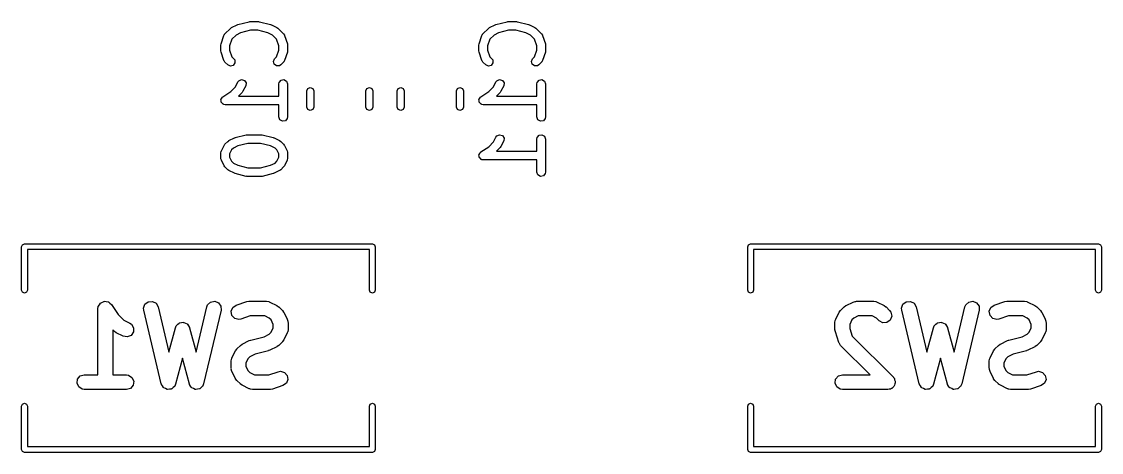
# Model space of a CAD drawing. Extents: x 28.7 to 100.7, y -72.6 to -49.3.
# Drawn here: x 39.8 to 58.42, y -72.1 to -64.66 of the extents above; entities that cross this region are included whole.
import ezdxf

# ---------------------------------------------------------------- set-up
doc = ezdxf.new("R2010")
doc.units = 0
doc.layers.add('BLACK', color=7, linetype='CONTINUOUS')

msp = doc.modelspace()

# ---------------------------------------------------------------- linework, layer by layer
at = {"layer": 'BLACK', "linetype": 'CONTINUOUS'}
for p, q in [((43.3072, -64.8755), (43.4024, -64.7803)), ((43.4024, -64.7803), (43.4208, -64.7674)), ((43.4208, -64.7674), (43.4219, -64.7663)), ((43.4219, -64.7663), (43.5172, -64.7186)), ((43.5172, -64.7186), (43.5296, -64.7149)), ((43.5296, -64.7149), (43.5325, -64.713)), ((43.5325, -64.713), (43.723, -64.6653)), ((43.7504, -64.8131), (43.5769, -64.8565)), ((43.723, -64.6653), (43.7379, -64.6643)), ((43.7379, -64.6643), (43.7412, -64.6631)), ((43.7412, -64.6631), (43.884, -64.6631)), ((43.8748, -64.8131), (43.7504, -64.8131)), ((44.0483, -64.8565), (43.8748, -64.8131)), ((43.884, -64.6631), (43.8988, -64.6657)), ((43.8988, -64.6657), (43.9022, -64.6653)), ((43.9022, -64.6653), (44.0927, -64.713)), ((44.0927, -64.713), (44.1045, -64.7182)), ((44.1045, -64.7182), (44.1081, -64.7186)), ((44.1081, -64.7186), (44.2033, -64.7663)), ((44.2033, -64.7663), (44.2213, -64.7796)), ((44.2213, -64.7796), (44.2228, -64.7803)), ((44.2228, -64.7803), (44.318, -64.8755)), ((47.7572, -64.8755), (47.8524, -64.7803)), ((47.8524, -64.7803), (47.8708, -64.7674)), ((47.8708, -64.7674), (47.8719, -64.7663)), ((47.8719, -64.7663), (47.9672, -64.7186)), ((47.9672, -64.7186), (47.9796, -64.7149)), ((47.9796, -64.7149), (47.9825, -64.713)), ((47.9825, -64.713), (48.173, -64.6653)), ((48.2004, -64.8131), (48.0269, -64.8565)), ((48.173, -64.6653), (48.1879, -64.6643)), ((48.1879, -64.6643), (48.1912, -64.6631)), ((48.1912, -64.6631), (48.334, -64.6631)), ((48.3248, -64.8131), (48.2004, -64.8131)), ((48.4983, -64.8565), (48.3248, -64.8131)), ((48.334, -64.6631), (48.3488, -64.6657)), ((48.3488, -64.6657), (48.3522, -64.6653)), ((48.3522, -64.6653), (48.5427, -64.713)), ((48.5427, -64.713), (48.5545, -64.7182)), ((48.5545, -64.7182), (48.5581, -64.7186)), ((48.5581, -64.7186), (48.6533, -64.7663)), ((48.6533, -64.7663), (48.6713, -64.7796)), ((48.6713, -64.7796), (48.6728, -64.7803)), ((48.6728, -64.7803), (48.768, -64.8755)), ((43.2415, -65.0477), (43.2891, -64.9049)), ((43.2891, -64.9049), (43.3015, -64.8819)), ((43.3015, -64.8819), (43.3053, -64.8796)), ((43.3053, -64.8796), (43.3072, -64.8755)), ((43.4258, -64.9691), (43.3876, -65.0836)), ((43.4999, -64.895), (43.4258, -64.9691)), ((43.5769, -64.8565), (43.4999, -64.895)), ((44.1253, -64.895), (44.0483, -64.8565)), ((44.1994, -64.9691), (44.1253, -64.895)), ((44.2376, -65.0836), (44.1994, -64.9691)), ((44.318, -64.8755), (44.333, -64.8969)), ((44.333, -64.8969), (44.3334, -64.9013)), ((44.3334, -64.9013), (44.3362, -64.9049)), ((44.3362, -64.9049), (44.3838, -65.0477)), ((47.6915, -65.0477), (47.7391, -64.9049)), ((47.7391, -64.9049), (47.7515, -64.8819)), ((47.7515, -64.8819), (47.7553, -64.8796)), ((47.7553, -64.8796), (47.7572, -64.8755)), ((47.8758, -64.9691), (47.8376, -65.0836)), ((47.9499, -64.895), (47.8758, -64.9691)), ((48.0269, -64.8565), (47.9499, -64.895)), ((48.5753, -64.895), (48.4983, -64.8565)), ((48.6494, -64.9691), (48.5753, -64.895)), ((48.6876, -65.0836), (48.6494, -64.9691)), ((48.768, -64.8755), (48.783, -64.8969)), ((48.783, -64.8969), (48.7834, -64.9013)), ((48.7834, -64.9013), (48.7862, -64.9049)), ((48.7862, -64.9049), (48.8338, -65.0477)), ((43.2376, -65.0714), (43.2415, -65.0493)), ((43.2376, -65.1667), (43.2376, -65.0714)), ((43.2382, -65.1682), (43.2376, -65.1667)), ((43.2415, -65.1904), (43.2382, -65.1682)), ((43.2415, -65.0493), (43.2415, -65.0477)), ((43.3876, -65.0836), (43.3876, -65.1545)), ((43.3876, -65.1545), (43.4258, -65.269)), ((44.1994, -65.269), (44.2376, -65.1545)), ((44.2376, -65.1545), (44.2376, -65.0836)), ((44.3876, -65.1667), (44.3837, -65.1887)), ((44.3838, -65.0477), (44.3871, -65.0699)), ((44.3871, -65.0699), (44.3876, -65.0714)), ((44.3876, -65.0714), (44.3876, -65.1667)), ((47.6876, -65.0714), (47.6915, -65.0493)), ((47.6876, -65.1667), (47.6876, -65.0714)), ((47.6882, -65.1682), (47.6876, -65.1667)), ((47.6915, -65.1904), (47.6882, -65.1682)), ((47.6915, -65.0493), (47.6915, -65.0477)), ((47.8376, -65.0836), (47.8376, -65.1545)), ((47.8376, -65.1545), (47.8758, -65.269)), ((48.6494, -65.269), (48.6876, -65.1545)), ((48.6876, -65.1545), (48.6876, -65.0836)), ((48.8376, -65.1667), (48.8337, -65.1887)), ((48.8338, -65.0477), (48.8371, -65.0699)), ((48.8371, -65.0699), (48.8376, -65.0714)), ((48.8376, -65.0714), (48.8376, -65.1667)), ((43.2891, -65.3332), (43.2415, -65.1904)), ((43.2919, -65.3368), (43.2891, -65.3332)), ((43.2923, -65.3412), (43.2919, -65.3368)), ((43.3072, -65.3626), (43.2923, -65.3412)), ((43.3548, -65.4102), (43.3072, -65.3626)), ((43.4258, -65.269), (43.4609, -65.3041)), ((43.4609, -65.3041), (43.4758, -65.3254)), ((43.4758, -65.3254), (43.4803, -65.3766)), ((44.1427, -65.3506), (44.1643, -65.3041)), ((44.1559, -65.4002), (44.1427, -65.3506)), ((44.1643, -65.3041), (44.1994, -65.269)), ((44.318, -65.3626), (44.2704, -65.4102)), ((44.3199, -65.3585), (44.318, -65.3626)), ((44.3237, -65.3561), (44.3199, -65.3585)), ((44.3362, -65.3332), (44.3237, -65.3561)), ((44.3838, -65.1904), (44.3362, -65.3332)), ((44.3837, -65.1887), (44.3838, -65.1904)), ((47.7391, -65.3332), (47.6915, -65.1904)), ((47.7419, -65.3368), (47.7391, -65.3332)), ((47.7423, -65.3412), (47.7419, -65.3368)), ((47.7572, -65.3626), (47.7423, -65.3412)), ((47.8048, -65.4102), (47.7572, -65.3626)), ((47.8758, -65.269), (47.9109, -65.3041)), ((47.9109, -65.3041), (47.9258, -65.3254)), ((47.9258, -65.3254), (47.9303, -65.3766)), ((48.5927, -65.3506), (48.6143, -65.3041)), ((48.6059, -65.4002), (48.5927, -65.3506)), ((48.6143, -65.3041), (48.6494, -65.269)), ((48.768, -65.3626), (48.7204, -65.4102)), ((48.7699, -65.3585), (48.768, -65.3626)), ((48.7737, -65.3561), (48.7699, -65.3585)), ((48.7862, -65.3332), (48.7737, -65.3561)), ((48.8338, -65.1904), (48.7862, -65.3332)), ((48.8337, -65.1887), (48.8338, -65.1904)), ((43.4013, -65.4319), (43.3548, -65.4102)), ((43.4509, -65.4186), (43.4013, -65.4319)), ((43.4803, -65.3766), (43.4509, -65.4186)), ((44.198, -65.4296), (44.1559, -65.4002)), ((44.2491, -65.4251), (44.198, -65.4296)), ((44.2704, -65.4102), (44.2491, -65.4251)), ((47.8513, -65.4319), (47.8048, -65.4102)), ((47.9009, -65.4186), (47.8513, -65.4319)), ((47.9303, -65.3766), (47.9009, -65.4186)), ((48.648, -65.4296), (48.6059, -65.4002)), ((48.6991, -65.4251), (48.648, -65.4296)), ((48.7204, -65.4102), (48.6991, -65.4251)), ((43.4891, -65.7889), (43.5313, -65.7046)), ((43.5313, -65.7046), (43.5468, -65.6836)), ((43.5468, -65.6836), (43.5938, -65.6632)), ((43.5938, -65.6632), (43.643, -65.6779)), ((43.643, -65.6779), (43.6713, -65.7207)), ((43.6713, -65.7207), (43.6654, -65.7716)), ((44.2376, -65.7381), (44.2421, -65.7124)), ((44.2376, -65.9488), (44.2376, -65.7381)), ((44.2421, -65.7124), (44.2751, -65.6731)), ((44.2751, -65.6731), (44.3256, -65.6642)), ((44.3256, -65.6642), (44.3701, -65.6899)), ((44.3701, -65.6899), (44.3876, -65.7381)), ((44.3876, -65.7381), (44.3876, -66.3095)), ((47.9391, -65.7889), (47.9813, -65.7046)), ((47.9813, -65.7046), (47.9968, -65.6836)), ((47.9968, -65.6836), (48.0438, -65.6632)), ((48.0438, -65.6632), (48.093, -65.6779)), ((48.093, -65.6779), (48.1213, -65.7207)), ((48.1213, -65.7207), (48.1154, -65.7716)), ((48.6876, -65.7381), (48.6921, -65.7124)), ((48.6876, -65.9488), (48.6876, -65.7381)), ((48.6921, -65.7124), (48.7251, -65.6731)), ((48.7251, -65.6731), (48.7756, -65.6642)), ((48.7756, -65.6642), (48.8201, -65.6899)), ((48.8201, -65.6899), (48.8376, -65.7381)), ((48.8376, -65.7381), (48.8376, -66.3095)), ((43.271, -65.9614), (43.4077, -65.8703)), ((43.4077, -65.8703), (43.4891, -65.7889)), ((43.6037, -65.8864), (43.5413, -65.9488)), ((43.6044, -65.8849), (43.6037, -65.8864)), ((43.6178, -65.8669), (43.6044, -65.8849)), ((43.6654, -65.7716), (43.6178, -65.8669)), ((44.72, -65.8594), (44.7376, -65.817)), ((44.72, -66.1406), (44.72, -65.8594)), ((44.7376, -65.817), (44.78, -65.7994)), ((44.78, -65.7994), (44.8224, -65.817)), ((44.8224, -65.817), (44.84, -65.8594)), ((44.84, -65.8594), (44.84, -66.1406)), ((45.74, -65.8594), (45.7576, -65.817)), ((45.74, -66.1406), (45.74, -65.8594)), ((45.7576, -65.817), (45.8, -65.7994)), ((45.8, -65.7994), (45.8424, -65.817)), ((45.8424, -65.817), (45.86, -65.8594)), ((45.86, -65.8594), (45.86, -66.1406)), ((46.28, -65.8594), (46.2976, -65.817)), ((46.28, -66.1406), (46.28, -65.8594)), ((46.2976, -65.817), (46.34, -65.7994)), ((46.34, -65.7994), (46.3824, -65.817)), ((46.3824, -65.817), (46.4, -65.8594)), ((46.4, -65.8594), (46.4, -66.1406)), ((47.3, -65.8594), (47.3176, -65.817)), ((47.3, -66.1406), (47.3, -65.8594)), ((47.3176, -65.817), (47.36, -65.7994)), ((47.36, -65.7994), (47.4024, -65.817)), ((47.4024, -65.817), (47.42, -65.8594)), ((47.42, -65.8594), (47.42, -66.1406)), ((47.721, -65.9614), (47.8577, -65.8703)), ((47.8577, -65.8703), (47.9391, -65.7889)), ((48.0537, -65.8864), (47.9913, -65.9488)), ((48.0544, -65.8849), (48.0537, -65.8864)), ((48.0678, -65.8669), (48.0544, -65.8849)), ((48.1154, -65.7716), (48.0678, -65.8669)), ((43.2388, -66.0108), (43.2409, -66.007)), ((43.2425, -66.0322), (43.2388, -66.0108)), ((43.2406, -66.0027), (43.2535, -65.9852)), ((43.2409, -66.007), (43.2406, -66.0027)), ((43.2439, -66.0539), (43.2425, -66.0322)), ((43.2469, -66.0571), (43.2439, -66.0539)), ((43.2477, -66.0613), (43.2469, -66.0571)), ((43.2643, -66.0753), (43.2477, -66.0613)), ((43.2535, -65.9852), (43.2644, -65.9664)), ((43.2794, -66.091), (43.2643, -66.0753)), ((43.2644, -65.9664), (43.2685, -65.9649)), ((43.2685, -65.9649), (43.271, -65.9614)), ((43.2837, -66.0915), (43.2794, -66.091)), ((43.287, -66.0943), (43.2837, -66.0915)), ((43.3126, -66.0988), (43.287, -66.0943)), ((44.2376, -66.0988), (43.3126, -66.0988)), ((43.5413, -65.9488), (44.2376, -65.9488)), ((44.2376, -66.3095), (44.2376, -66.0988)), ((47.6888, -66.0108), (47.6909, -66.007)), ((47.6925, -66.0322), (47.6888, -66.0108)), ((47.6906, -66.0027), (47.7035, -65.9852)), ((47.6909, -66.007), (47.6906, -66.0027)), ((47.6939, -66.0539), (47.6925, -66.0322)), ((47.6969, -66.0571), (47.6939, -66.0539)), ((47.6977, -66.0613), (47.6969, -66.0571)), ((47.7143, -66.0753), (47.6977, -66.0613)), ((47.7035, -65.9852), (47.7144, -65.9664)), ((47.7294, -66.091), (47.7143, -66.0753)), ((47.7144, -65.9664), (47.7185, -65.9649)), ((47.7185, -65.9649), (47.721, -65.9614)), ((47.7337, -66.0915), (47.7294, -66.091)), ((47.737, -66.0943), (47.7337, -66.0915)), ((47.7626, -66.0988), (47.737, -66.0943)), ((48.6876, -66.0988), (47.7626, -66.0988)), ((47.9913, -65.9488), (48.6876, -65.9488)), ((48.6876, -66.3095), (48.6876, -66.0988)), ((44.7376, -66.183), (44.72, -66.1406)), ((44.78, -66.2006), (44.7376, -66.183)), ((44.8224, -66.183), (44.78, -66.2006)), ((44.84, -66.1406), (44.8224, -66.183)), ((45.7576, -66.183), (45.74, -66.1406)), ((45.8, -66.2006), (45.7576, -66.183)), ((45.8424, -66.183), (45.8, -66.2006)), ((45.86, -66.1406), (45.8424, -66.183)), ((46.2976, -66.183), (46.28, -66.1406)), ((46.34, -66.2006), (46.2976, -66.183)), ((46.3824, -66.183), (46.34, -66.2006)), ((46.4, -66.1406), (46.3824, -66.183)), ((47.3176, -66.183), (47.3, -66.1406)), ((47.36, -66.2006), (47.3176, -66.183)), ((47.4024, -66.183), (47.36, -66.2006)), ((47.42, -66.1406), (47.4024, -66.183)), ((44.2552, -66.3577), (44.2376, -66.3095)), ((44.2996, -66.3834), (44.2552, -66.3577)), ((44.3501, -66.3745), (44.2996, -66.3834)), ((44.3831, -66.3352), (44.3501, -66.3745)), ((44.3876, -66.3095), (44.3831, -66.3352)), ((48.7052, -66.3577), (48.6876, -66.3095)), ((48.7496, -66.3834), (48.7052, -66.3577)), ((48.8001, -66.3745), (48.7496, -66.3834)), ((48.8331, -66.3352), (48.8001, -66.3745)), ((48.8376, -66.3095), (48.8331, -66.3352)), ((43.3743, -66.7186), (43.4696, -66.671)), ((43.4696, -66.671), (43.482, -66.6673)), ((43.482, -66.6673), (43.4849, -66.6653)), ((43.4849, -66.6653), (43.6754, -66.6177)), ((43.6754, -66.6177), (43.6903, -66.6167)), ((43.6903, -66.6167), (43.6936, -66.6155)), ((43.6936, -66.6155), (43.9317, -66.6155)), ((43.9317, -66.6155), (43.9464, -66.6181)), ((43.9464, -66.6181), (43.9499, -66.6177)), ((43.9499, -66.6177), (44.1403, -66.6653)), ((44.1403, -66.6653), (44.1522, -66.6706)), ((44.1522, -66.6706), (44.1557, -66.671)), ((44.1557, -66.671), (44.2509, -66.7186)), ((47.9391, -66.7413), (47.9813, -66.6569)), ((47.9813, -66.6569), (47.9968, -66.636)), ((47.9968, -66.636), (48.0438, -66.6156)), ((48.0438, -66.6156), (48.093, -66.6302)), ((48.093, -66.6302), (48.1213, -66.6731)), ((48.1213, -66.6731), (48.1154, -66.724)), ((48.6876, -66.6905), (48.6921, -66.6648)), ((48.6921, -66.6648), (48.7251, -66.6255)), ((48.7251, -66.6255), (48.7756, -66.6166)), ((48.7756, -66.6166), (48.8201, -66.6423)), ((48.8201, -66.6423), (48.8376, -66.6905)), ((43.2455, -66.895), (43.2932, -66.7998)), ((43.2932, -66.7998), (43.3065, -66.7818)), ((43.3065, -66.7818), (43.3072, -66.7803)), ((43.3072, -66.7803), (43.3548, -66.7327)), ((43.3548, -66.7327), (43.3732, -66.7198)), ((43.3732, -66.7198), (43.3743, -66.7186)), ((43.4523, -66.8474), (43.4219, -66.8778)), ((43.5293, -66.8089), (43.4523, -66.8474)), ((43.7028, -66.7655), (43.5293, -66.8089)), ((43.9224, -66.7655), (43.7028, -66.7655)), ((44.096, -66.8089), (43.9224, -66.7655)), ((44.173, -66.8474), (44.096, -66.8089)), ((44.2034, -66.8778), (44.173, -66.8474)), ((44.2509, -66.7186), (44.2689, -66.732)), ((44.2689, -66.732), (44.2704, -66.7327)), ((44.2704, -66.7327), (44.318, -66.7803)), ((44.318, -66.7803), (44.3309, -66.7987)), ((44.3309, -66.7987), (44.3321, -66.7998)), ((44.3321, -66.7998), (44.3797, -66.895)), ((47.721, -66.9138), (47.8577, -66.8227)), ((47.8577, -66.8227), (47.9391, -66.7413)), ((48.0537, -66.8387), (47.9913, -66.9012)), ((48.0544, -66.8373), (48.0537, -66.8387)), ((48.0678, -66.8193), (48.0544, -66.8373)), ((48.1154, -66.724), (48.0678, -66.8193)), ((48.6876, -66.9012), (48.6876, -66.6905)), ((48.8376, -66.6905), (48.8376, -67.2619)), ((43.2376, -66.9286), (43.2421, -66.9029)), ((43.2376, -67.0238), (43.2376, -66.9286)), ((43.2392, -67.028), (43.2376, -67.0238)), ((43.2381, -67.0324), (43.2392, -67.028)), ((43.2455, -67.0573), (43.2381, -67.0324)), ((43.2421, -66.9029), (43.245, -66.8995)), ((43.245, -66.8995), (43.2455, -66.895)), ((43.4219, -66.8778), (43.3876, -66.9463)), ((43.3876, -66.9463), (43.3876, -67.0061)), ((43.3876, -67.0061), (43.4219, -67.0746)), ((44.2376, -66.9463), (44.2034, -66.8778)), ((44.2034, -67.0746), (44.2376, -67.0061)), ((44.2376, -67.0061), (44.2376, -66.9463)), ((44.3797, -66.895), (44.3871, -66.92)), ((44.3831, -67.0495), (44.3802, -67.0529)), ((44.3876, -67.0238), (44.3831, -67.0495)), ((44.3871, -66.92), (44.3861, -66.9244)), ((44.3861, -66.9244), (44.3876, -66.9286)), ((44.3876, -66.9286), (44.3876, -67.0238)), ((47.6888, -66.9632), (47.6909, -66.9594)), ((47.6925, -66.9846), (47.6888, -66.9632)), ((47.6906, -66.9551), (47.7035, -66.9376)), ((47.6909, -66.9594), (47.6906, -66.9551)), ((47.6939, -67.0063), (47.6925, -66.9846)), ((47.6969, -67.0094), (47.6939, -67.0063)), ((47.6977, -67.0137), (47.6969, -67.0094)), ((47.7143, -67.0277), (47.6977, -67.0137)), ((47.7035, -66.9376), (47.7144, -66.9187)), ((47.7294, -67.0434), (47.7143, -67.0277)), ((47.7144, -66.9187), (47.7185, -66.9173)), ((47.7185, -66.9173), (47.721, -66.9138)), ((47.7337, -67.0439), (47.7294, -67.0434)), ((47.737, -67.0467), (47.7337, -67.0439)), ((47.7626, -67.0512), (47.737, -67.0467)), ((47.9913, -66.9012), (48.6876, -66.9012)), ((43.2932, -67.1526), (43.2455, -67.0573)), ((43.2943, -67.1537), (43.2932, -67.1526)), ((43.3072, -67.1721), (43.2943, -67.1537)), ((43.3548, -67.2197), (43.3072, -67.1721)), ((43.3563, -67.2204), (43.3548, -67.2197)), ((43.3743, -67.2337), (43.3563, -67.2204)), ((43.4696, -67.2814), (43.3743, -67.2337)), ((43.4219, -67.0746), (43.4523, -67.105)), ((43.4523, -67.105), (43.5293, -67.1435)), ((43.5293, -67.1435), (43.7028, -67.1869)), ((43.7028, -67.1869), (43.9224, -67.1869)), ((43.9224, -67.1869), (44.096, -67.1435)), ((44.096, -67.1435), (44.173, -67.105)), ((44.2509, -67.2337), (44.1557, -67.2814)), ((44.173, -67.105), (44.2034, -67.0746)), ((44.252, -67.2326), (44.2509, -67.2337)), ((44.2704, -67.2197), (44.252, -67.2326)), ((44.318, -67.1721), (44.2704, -67.2197)), ((44.3187, -67.1706), (44.318, -67.1721)), ((44.3321, -67.1526), (44.3187, -67.1706)), ((44.3797, -67.0573), (44.3321, -67.1526)), ((44.3802, -67.0529), (44.3797, -67.0573)), ((48.6876, -67.0512), (47.7626, -67.0512)), ((48.6876, -67.2619), (48.6876, -67.0512)), ((43.4731, -67.2818), (43.4696, -67.2814)), ((43.4849, -67.287), (43.4731, -67.2818)), ((43.6754, -67.3347), (43.4849, -67.287)), ((43.6788, -67.3343), (43.6754, -67.3347)), ((43.6936, -67.3369), (43.6788, -67.3343)), ((43.9317, -67.3369), (43.6936, -67.3369)), ((43.9349, -67.3357), (43.9317, -67.3369)), ((43.9499, -67.3347), (43.9349, -67.3357)), ((44.1403, -67.287), (43.9499, -67.3347)), ((44.1433, -67.2851), (44.1403, -67.287)), ((44.1557, -67.2814), (44.1433, -67.2851)), ((48.7052, -67.3101), (48.6876, -67.2619)), ((48.7496, -67.3358), (48.7052, -67.3101)), ((48.8001, -67.3269), (48.7496, -67.3358)), ((48.8331, -67.2876), (48.8001, -67.3269)), ((48.8376, -67.2619), (48.8331, -67.2876)), ((39.8, -68.55), (39.8146, -68.5146)), ((39.8146, -68.5146), (39.85, -68.5)), ((39.85, -68.5), (45.85, -68.5)), ((45.85, -68.5), (45.8854, -68.5146)), ((45.8854, -68.5146), (45.9, -68.55)), ((52.325, -68.55), (52.3396, -68.5146)), ((52.3396, -68.5146), (52.375, -68.5)), ((52.375, -68.5), (58.375, -68.5)), ((58.375, -68.5), (58.4104, -68.5146)), ((58.4104, -68.5146), (58.425, -68.55)), ((39.8, -69.3), (39.8, -68.55)), ((45.8, -68.6), (39.9, -68.6)), ((39.9, -68.6), (39.9, -69.3)), ((45.8, -69.3), (45.8, -68.6)), ((45.9, -68.55), (45.9, -69.3)), ((52.325, -69.3), (52.325, -68.55)), ((58.325, -68.6), (52.425, -68.6)), ((52.425, -68.6), (52.425, -69.3)), ((58.325, -69.3), (58.325, -68.6)), ((58.425, -68.55), (58.425, -69.3)), ((39.8146, -69.3354), (39.8, -69.3)), ((39.85, -69.35), (39.8146, -69.3354)), ((39.8854, -69.3354), (39.85, -69.35)), ((39.9, -69.3), (39.8854, -69.3354)), ((45.8146, -69.3354), (45.8, -69.3)), ((45.85, -69.35), (45.8146, -69.3354)), ((45.8854, -69.3354), (45.85, -69.35)), ((45.9, -69.3), (45.8854, -69.3354)), ((52.3396, -69.3354), (52.325, -69.3)), ((52.375, -69.35), (52.3396, -69.3354)), ((52.4104, -69.3354), (52.375, -69.35)), ((52.425, -69.3), (52.4104, -69.3354)), ((58.3396, -69.3354), (58.325, -69.3)), ((58.375, -69.35), (58.3396, -69.3354)), ((58.4104, -69.3354), (58.375, -69.35)), ((58.425, -69.3), (58.4104, -69.3354)), ((41.1175, -69.6175), (41.1221, -69.5856)), ((41.1175, -70.7605), (41.1175, -69.6175)), ((41.1221, -69.5838), (41.1225, -69.5832)), ((41.1221, -69.5856), (41.1221, -69.5838)), ((41.1225, -69.5832), (41.1227, -69.5817)), ((41.1227, -69.5817), (41.1415, -69.5525)), ((41.1415, -69.5525), (41.1598, -69.523)), ((41.1598, -69.523), (41.1608, -69.5225)), ((41.1608, -69.5225), (41.1614, -69.5215)), ((41.1614, -69.5215), (41.193, -69.5071)), ((41.193, -69.5071), (41.2243, -69.4921)), ((41.2243, -69.4921), (41.2254, -69.4923)), ((41.2254, -69.4923), (41.2264, -69.4918)), ((41.2264, -69.4918), (41.2608, -69.4968)), ((41.2608, -69.4968), (41.2953, -69.5011)), ((41.2953, -69.5011), (41.2962, -69.5018)), ((41.2962, -69.5018), (41.2973, -69.502)), ((41.2973, -69.502), (41.3236, -69.5248)), ((41.3236, -69.5248), (41.3502, -69.5471)), ((41.3502, -69.5471), (41.4642, -69.718)), ((41.9039, -69.6109), (41.9276, -69.5434)), ((41.9072, -69.6469), (41.9039, -69.6109)), ((42.2095, -70.9169), (41.9072, -69.6469)), ((41.9276, -69.5434), (41.984, -69.4994)), ((41.984, -69.4994), (42.0553, -69.4929)), ((42.0553, -69.4929), (42.1187, -69.526)), ((42.1187, -69.526), (42.1543, -69.5881)), ((42.1543, -69.5881), (42.3401, -70.3685)), ((42.8099, -70.3685), (42.9957, -69.5881)), ((43.2428, -69.6469), (42.9404, -70.9169)), ((42.9957, -69.5881), (43.009, -69.5545)), ((43.009, -69.5545), (43.0606, -69.5049)), ((43.0606, -69.5049), (43.1308, -69.4911)), ((43.1308, -69.4911), (43.1974, -69.5174)), ((43.1974, -69.5174), (43.2391, -69.5755)), ((43.2391, -69.5755), (43.2428, -69.6469)), ((43.4163, -69.6645), (43.4437, -69.5984)), ((43.4437, -69.5984), (43.5025, -69.5575)), ((43.5025, -69.5575), (43.6839, -69.497)), ((43.6839, -69.497), (43.7195, -69.4906)), ((43.7195, -69.4906), (43.7218, -69.4912)), ((43.7218, -69.4912), (43.724, -69.4905)), ((43.724, -69.4905), (44.0264, -69.4905)), ((44.0264, -69.4905), (44.0622, -69.4957)), ((44.0622, -69.4957), (44.0719, -69.5019)), ((44.0719, -69.5019), (44.0832, -69.5039)), ((44.0832, -69.5039), (44.2042, -69.5644)), ((44.2042, -69.5644), (44.2339, -69.585)), ((44.2339, -69.585), (44.2351, -69.5871)), ((44.2351, -69.5871), (44.2372, -69.5882)), ((44.2372, -69.5882), (44.2977, -69.6487)), ((44.2977, -69.6487), (44.3193, -69.6776)), ((53.9035, -69.6817), (53.9242, -69.652)), ((53.9242, -69.652), (53.9262, -69.6508)), ((53.9262, -69.6508), (53.9273, -69.6487)), ((53.9273, -69.6487), (53.9878, -69.5882)), ((53.9878, -69.5882), (54.0168, -69.5665)), ((54.0168, -69.5665), (54.0191, -69.566)), ((54.0191, -69.566), (54.0208, -69.5644)), ((54.0208, -69.5644), (54.1418, -69.5039)), ((54.1418, -69.5039), (54.1761, -69.4925)), ((54.1761, -69.4925), (54.1875, -69.4938)), ((54.1875, -69.4938), (54.1986, -69.4905)), ((54.1986, -69.4905), (54.501, -69.4905)), ((54.501, -69.4905), (54.5367, -69.4957)), ((54.5367, -69.4957), (54.5464, -69.5019)), ((54.5464, -69.5019), (54.5577, -69.5039)), ((54.5577, -69.5039), (54.6787, -69.5644)), ((54.6787, -69.5644), (54.7084, -69.585)), ((54.7084, -69.585), (54.7096, -69.5871)), ((54.7096, -69.5871), (54.7117, -69.5882)), ((54.7117, -69.5882), (54.7722, -69.6487)), ((54.7722, -69.6487), (54.7938, -69.6776)), ((54.9789, -69.6109), (55.0026, -69.5434)), ((54.9822, -69.6469), (54.9789, -69.6109)), ((55.2845, -70.9169), (54.9822, -69.6469)), ((55.0026, -69.5434), (55.059, -69.4994)), ((55.059, -69.4994), (55.1303, -69.4929)), ((55.1303, -69.4929), (55.1937, -69.526)), ((55.1937, -69.526), (55.2293, -69.5881)), ((55.2293, -69.5881), (55.4151, -70.3685)), ((55.8849, -70.3685), (56.0707, -69.5881)), ((56.3178, -69.6469), (56.0154, -70.9169)), ((56.0707, -69.5881), (56.084, -69.5545)), ((56.084, -69.5545), (56.1356, -69.5049)), ((56.1356, -69.5049), (56.2058, -69.4911)), ((56.2058, -69.4911), (56.2724, -69.5174)), ((56.2724, -69.5174), (56.3141, -69.5755)), ((56.3141, -69.5755), (56.3178, -69.6469)), ((56.4913, -69.6645), (56.5187, -69.5984)), ((56.5187, -69.5984), (56.5775, -69.5575)), ((56.5775, -69.5575), (56.7589, -69.497)), ((56.7589, -69.497), (56.7945, -69.4906)), ((56.7945, -69.4906), (56.7968, -69.4912)), ((56.7968, -69.4912), (56.799, -69.4905)), ((56.799, -69.4905), (57.1014, -69.4905)), ((57.1014, -69.4905), (57.1372, -69.4957)), ((57.1372, -69.4957), (57.1469, -69.5019)), ((57.1469, -69.5019), (57.1582, -69.5039)), ((57.1582, -69.5039), (57.2792, -69.5644)), ((57.2792, -69.5644), (57.3089, -69.585)), ((57.3089, -69.585), (57.3101, -69.5871)), ((57.3101, -69.5871), (57.3122, -69.5882)), ((57.3122, -69.5882), (57.3727, -69.6487)), ((57.3727, -69.6487), (57.3943, -69.6776)), ((41.4642, -69.718), (41.5617, -69.8155)), ((41.5617, -69.8155), (41.6642, -69.8668)), ((43.4291, -69.7349), (43.4163, -69.6645)), ((43.4779, -69.7873), (43.4291, -69.7349)), ((43.5472, -69.8049), (43.4779, -69.7873)), ((43.5828, -69.7985), (43.5472, -69.8049)), ((43.7447, -69.7445), (43.5828, -69.7985)), ((43.9964, -69.7445), (43.7447, -69.7445)), ((44.0722, -69.7824), (43.9964, -69.7445)), ((44.1035, -69.8137), (44.0722, -69.7824)), ((44.1413, -69.8894), (44.1035, -69.8137)), ((44.3193, -69.6776), (44.3198, -69.6799)), ((44.3198, -69.6799), (44.3214, -69.6817)), ((44.3214, -69.6817), (44.3819, -69.8026)), ((44.3819, -69.8026), (44.3933, -69.8369)), ((44.3933, -69.8369), (44.3921, -69.8484)), ((53.8297, -69.8594), (53.8348, -69.8237)), ((53.8348, -69.8237), (53.841, -69.814)), ((53.841, -69.814), (53.8431, -69.8026)), ((53.8431, -69.8026), (53.9035, -69.6817)), ((54.1215, -69.8137), (54.0837, -69.8894)), ((54.1529, -69.7824), (54.1215, -69.8137)), ((54.2285, -69.7445), (54.1529, -69.7824)), ((54.471, -69.7445), (54.2285, -69.7445)), ((54.5467, -69.7824), (54.471, -69.7445)), ((54.5926, -69.8283), (54.5467, -69.7824)), ((54.6554, -69.8626), (54.5926, -69.8283)), ((54.784, -69.8146), (54.7268, -69.8575)), ((54.8091, -69.7475), (54.784, -69.8146)), ((54.7938, -69.6776), (54.8091, -69.7475)), ((56.5041, -69.7349), (56.4913, -69.6645)), ((56.5529, -69.7873), (56.5041, -69.7349)), ((56.6222, -69.8049), (56.5529, -69.7873)), ((56.6578, -69.7985), (56.6222, -69.8049)), ((56.8197, -69.7445), (56.6578, -69.7985)), ((57.0714, -69.7445), (56.8197, -69.7445)), ((57.1471, -69.7824), (57.0714, -69.7445)), ((57.1785, -69.8137), (57.1471, -69.7824)), ((57.2163, -69.8894), (57.1785, -69.8137)), ((57.3943, -69.6776), (57.3948, -69.6799)), ((57.3948, -69.6799), (57.3964, -69.6817)), ((57.3964, -69.6817), (57.4569, -69.8026)), ((57.4569, -69.8026), (57.4683, -69.8369)), ((57.4683, -69.8369), (57.4671, -69.8484)), ((41.3966, -70.0097), (41.3715, -69.9846)), ((41.3715, -69.9846), (41.3715, -70.7605)), ((41.3987, -70.0108), (41.3966, -70.0097)), ((41.3999, -70.0129), (41.3987, -70.0108)), ((41.4296, -70.0335), (41.3999, -70.0129)), ((41.6642, -69.8668), (41.6939, -69.8874)), ((41.7279, -70.0204), (41.6871, -70.0792)), ((41.6939, -69.8874), (41.7304, -69.9489)), ((41.7304, -69.9489), (41.7279, -70.0204)), ((42.3401, -70.3685), (42.4523, -69.9477)), ((42.4523, -69.9477), (42.4665, -69.9144)), ((42.4665, -69.9144), (42.4689, -69.9122)), ((42.4689, -69.9122), (42.4699, -69.9091)), ((42.4699, -69.9091), (42.4952, -69.8883)), ((42.4952, -69.8883), (42.5194, -69.8662)), ((42.5194, -69.8662), (42.5226, -69.8657)), ((42.5226, -69.8657), (42.5251, -69.8636)), ((42.5251, -69.8636), (42.5577, -69.8597)), ((42.5577, -69.8597), (42.5899, -69.8543)), ((42.5899, -69.8543), (42.5929, -69.8556)), ((42.5929, -69.8556), (42.5962, -69.8552)), ((42.5962, -69.8552), (42.6256, -69.8695)), ((42.6256, -69.8695), (42.6557, -69.8824)), ((42.6557, -69.8824), (42.6576, -69.8851)), ((42.6576, -69.8851), (42.6605, -69.8865)), ((42.6605, -69.8865), (42.6775, -69.9145)), ((42.6775, -69.9145), (42.6959, -69.9416)), ((42.6959, -69.9416), (42.696, -69.9449)), ((42.696, -69.9449), (42.6977, -69.9477)), ((42.6977, -69.9477), (42.8099, -70.3685)), ((44.0722, -70.0574), (44.1035, -70.0261)), ((44.1035, -70.0261), (44.1413, -69.9504)), ((44.1413, -69.9504), (44.1413, -69.8894)), ((44.384, -70.0258), (44.3819, -70.0372)), ((44.3902, -70.0162), (44.384, -70.0258)), ((44.3953, -69.9804), (44.3902, -70.0162)), ((44.3921, -69.8484), (44.3953, -69.8594)), ((44.3953, -69.8594), (44.3953, -69.9804)), ((53.8297, -69.9804), (53.8297, -69.8594)), ((53.8303, -69.9827), (53.8297, -69.9804)), ((53.8297, -69.985), (53.8303, -69.9827)), ((53.8362, -70.0205), (53.8297, -69.985)), ((53.8967, -70.202), (53.8362, -70.0205)), ((54.0837, -69.8894), (54.0837, -69.9598)), ((54.0837, -69.9598), (54.1281, -70.0932)), ((54.7268, -69.8575), (54.6554, -69.8626)), ((55.4151, -70.3685), (55.5273, -69.9477)), ((55.5273, -69.9477), (55.5415, -69.9144)), ((55.5415, -69.9144), (55.5439, -69.9122)), ((55.5439, -69.9122), (55.5449, -69.9091)), ((55.5449, -69.9091), (55.5702, -69.8883)), ((55.5702, -69.8883), (55.5944, -69.8662)), ((55.5944, -69.8662), (55.5976, -69.8657)), ((55.5976, -69.8657), (55.6001, -69.8636)), ((55.6001, -69.8636), (55.6327, -69.8597)), ((55.6327, -69.8597), (55.6649, -69.8543)), ((55.6649, -69.8543), (55.6679, -69.8556)), ((55.6679, -69.8556), (55.6712, -69.8552)), ((55.6712, -69.8552), (55.7006, -69.8695)), ((55.7006, -69.8695), (55.7307, -69.8824)), ((55.7307, -69.8824), (55.7326, -69.8851)), ((55.7326, -69.8851), (55.7355, -69.8865)), ((55.7355, -69.8865), (55.7525, -69.9145)), ((55.7525, -69.9145), (55.7709, -69.9416)), ((55.7709, -69.9416), (55.771, -69.9449)), ((55.771, -69.9449), (55.7727, -69.9477)), ((55.7727, -69.9477), (55.8849, -70.3685)), ((57.1471, -70.0574), (57.1785, -70.0261)), ((57.1785, -70.0261), (57.2163, -69.9504)), ((57.2163, -69.9504), (57.2163, -69.8894)), ((57.459, -70.0258), (57.4569, -70.0372)), ((57.4652, -70.0162), (57.459, -70.0258)), ((57.4703, -69.9804), (57.4652, -70.0162)), ((57.4671, -69.8484), (57.4703, -69.8594)), ((57.4703, -69.8594), (57.4703, -69.9804)), ((41.5506, -70.094), (41.4296, -70.0335)), ((41.621, -70.1066), (41.5506, -70.094)), ((41.6871, -70.0792), (41.621, -70.1066)), ((43.6068, -70.2296), (43.7277, -70.1692)), ((43.7277, -70.1692), (43.7499, -70.1618)), ((43.7499, -70.1618), (43.7537, -70.1596)), ((43.7537, -70.1596), (43.9821, -70.1025)), ((43.9821, -70.1025), (44.0722, -70.0574)), ((44.2977, -70.1911), (44.2372, -70.2516)), ((44.2988, -70.189), (44.2977, -70.1911)), ((44.3008, -70.1878), (44.2988, -70.189)), ((44.3214, -70.1581), (44.3008, -70.1878)), ((44.3819, -70.0372), (44.3214, -70.1581)), ((53.9032, -70.2114), (53.8967, -70.202)), ((53.9057, -70.2227), (53.9032, -70.2114)), ((54.1281, -70.0932), (54.8327, -70.7977)), ((56.6818, -70.2296), (56.8027, -70.1692)), ((56.8027, -70.1692), (56.8249, -70.1618)), ((56.8249, -70.1618), (56.8287, -70.1596)), ((56.8287, -70.1596), (57.0571, -70.1025)), ((57.0571, -70.1025), (57.1471, -70.0574)), ((57.3727, -70.1911), (57.3122, -70.2516)), ((57.3738, -70.189), (57.3727, -70.1911)), ((57.3758, -70.1878), (57.3738, -70.189)), ((57.3964, -70.1581), (57.3758, -70.1878)), ((57.4569, -70.0372), (57.3964, -70.1581)), ((43.429, -70.4679), (43.4895, -70.3469)), ((43.4895, -70.3469), (43.5101, -70.3172)), ((43.5101, -70.3172), (43.5122, -70.316)), ((43.5122, -70.316), (43.5133, -70.3139)), ((43.5133, -70.3139), (43.5738, -70.2534)), ((43.5738, -70.2534), (43.6027, -70.2318)), ((43.6027, -70.2318), (43.605, -70.2313)), ((43.605, -70.2313), (43.6068, -70.2296)), ((44.0572, -70.3455), (43.8288, -70.4026)), ((44.0611, -70.3432), (44.0572, -70.3455)), ((44.0832, -70.3359), (44.0611, -70.3432)), ((44.2042, -70.2754), (44.0832, -70.3359)), ((44.2059, -70.2738), (44.2042, -70.2754)), ((44.2082, -70.2733), (44.2059, -70.2738)), ((44.2372, -70.2516), (44.2082, -70.2733)), ((53.9273, -70.2516), (53.9057, -70.2227)), ((54.4363, -70.7605), (53.9273, -70.2516)), ((56.504, -70.4679), (56.5645, -70.3469)), ((56.5645, -70.3469), (56.5851, -70.3172)), ((56.5851, -70.3172), (56.5872, -70.316)), ((56.5872, -70.316), (56.5883, -70.3139)), ((56.5883, -70.3139), (56.6488, -70.2534)), ((56.6488, -70.2534), (56.6777, -70.2318)), ((56.6777, -70.2318), (56.68, -70.2313)), ((56.68, -70.2313), (56.6818, -70.2296)), ((57.1322, -70.3455), (56.9038, -70.4026)), ((57.1361, -70.3432), (57.1322, -70.3455)), ((57.1582, -70.3359), (57.1361, -70.3432)), ((57.2792, -70.2754), (57.1582, -70.3359)), ((57.2809, -70.2738), (57.2792, -70.2754)), ((57.2832, -70.2733), (57.2809, -70.2738)), ((57.3122, -70.2516), (57.2832, -70.2733)), ((42.575, -70.4733), (42.4558, -70.9202)), ((42.6942, -70.9202), (42.575, -70.4733)), ((43.4156, -70.5247), (43.4208, -70.4889)), ((43.4156, -70.6456), (43.4156, -70.5247)), ((43.4208, -70.4889), (43.427, -70.4792)), ((43.427, -70.4792), (43.429, -70.4679)), ((43.7075, -70.4789), (43.6696, -70.5546)), ((43.6696, -70.5546), (43.6696, -70.6156)), ((43.7388, -70.4476), (43.7075, -70.4789)), ((43.8288, -70.4026), (43.7388, -70.4476)), ((55.65, -70.4733), (55.5308, -70.9202)), ((55.7692, -70.9202), (55.65, -70.4733)), ((56.4906, -70.5247), (56.4958, -70.4889)), ((56.4906, -70.6456), (56.4906, -70.5247)), ((56.4958, -70.4889), (56.502, -70.4792)), ((56.502, -70.4792), (56.504, -70.4679)), ((56.7825, -70.4789), (56.7446, -70.5546)), ((56.7446, -70.5546), (56.7446, -70.6156)), ((56.8138, -70.4476), (56.7825, -70.4789)), ((56.9038, -70.4026), (56.8138, -70.4476)), ((40.813, -70.7807), (40.8817, -70.7605)), ((40.8817, -70.7605), (41.1175, -70.7605)), ((41.3715, -70.7605), (41.6074, -70.7605)), ((41.6074, -70.7605), (41.6432, -70.7657)), ((41.6432, -70.7657), (41.7034, -70.8044)), ((43.4189, -70.6567), (43.4156, -70.6456)), ((43.4176, -70.6681), (43.4189, -70.6567)), ((43.429, -70.7024), (43.4176, -70.6681)), ((43.4895, -70.8234), (43.429, -70.7024)), ((43.6696, -70.6156), (43.7075, -70.6913)), ((43.7075, -70.6913), (43.7388, -70.7227)), ((43.7388, -70.7227), (43.8145, -70.7605)), ((43.8145, -70.7605), (44.0663, -70.7605)), ((44.0663, -70.7605), (44.2282, -70.7066)), ((44.2282, -70.7066), (44.2637, -70.7001)), ((44.2637, -70.7001), (44.3331, -70.7178)), ((44.3331, -70.7178), (44.3819, -70.7702)), ((44.3819, -70.7702), (44.3946, -70.8406)), ((53.888, -70.7807), (53.9567, -70.7605)), ((53.9567, -70.7605), (54.4363, -70.7605)), ((56.4939, -70.6567), (56.4906, -70.6456)), ((56.4926, -70.6681), (56.4939, -70.6567)), ((56.504, -70.7024), (56.4926, -70.6681)), ((56.5645, -70.8234), (56.504, -70.7024)), ((56.7446, -70.6156), (56.7825, -70.6913)), ((56.7825, -70.6913), (56.8138, -70.7227)), ((56.8138, -70.7227), (56.8895, -70.7605)), ((56.8895, -70.7605), (57.1413, -70.7605)), ((57.1413, -70.7605), (57.3032, -70.7066)), ((57.3032, -70.7066), (57.3387, -70.7001)), ((57.3387, -70.7001), (57.4081, -70.7178)), ((57.4081, -70.7178), (57.4569, -70.7702)), ((57.4569, -70.7702), (57.4696, -70.8406)), ((40.756, -70.9056), (40.7661, -70.8348)), ((40.7857, -70.9707), (40.756, -70.9056)), ((40.7661, -70.8348), (40.813, -70.7807)), ((41.7229, -70.9403), (41.676, -70.9944)), ((41.7034, -70.8044), (41.7331, -70.8695)), ((41.7331, -70.8695), (41.7229, -70.9403)), ((42.212, -70.9213), (42.2095, -70.9169)), ((42.2122, -70.9263), (42.212, -70.9213)), ((42.2296, -70.9521), (42.2122, -70.9263)), ((42.2451, -70.9791), (42.2296, -70.9521)), ((42.4379, -70.9569), (42.4362, -70.9616)), ((42.4416, -70.9535), (42.4379, -70.9569)), ((42.4558, -70.9202), (42.4416, -70.9535)), ((42.6968, -70.9245), (42.6942, -70.9202)), ((42.6971, -70.9296), (42.6968, -70.9245)), ((42.7152, -70.9548), (42.6971, -70.9296)), ((42.7314, -70.9814), (42.7152, -70.9548)), ((42.922, -70.9588), (42.898, -70.9786)), ((42.9235, -70.954), (42.922, -70.9588)), ((42.9272, -70.9506), (42.9235, -70.954)), ((42.9404, -70.9169), (42.9272, -70.9506)), ((43.4911, -70.8251), (43.4895, -70.8234)), ((43.4916, -70.8274), (43.4911, -70.8251)), ((43.5133, -70.8564), (43.4916, -70.8274)), ((43.5738, -70.9169), (43.5133, -70.8564)), ((43.5759, -70.918), (43.5738, -70.9169)), ((43.5771, -70.92), (43.5759, -70.918)), ((43.6068, -70.9406), (43.5771, -70.92)), ((43.7277, -71.0011), (43.6068, -70.9406)), ((44.3085, -70.9475), (44.1271, -71.008)), ((44.3673, -70.9067), (44.3085, -70.9475)), ((44.3946, -70.8406), (44.3673, -70.9067)), ((53.831, -70.9056), (53.8411, -70.8348)), ((53.8607, -70.9707), (53.831, -70.9056)), ((53.8411, -70.8348), (53.888, -70.7807)), ((54.8327, -70.7977), (54.8365, -70.8029)), ((54.8365, -70.8029), (54.8388, -70.8044)), ((54.8388, -70.8044), (54.8407, -70.8085)), ((54.8407, -70.8085), (54.8543, -70.8267)), ((54.8493, -70.9507), (54.8445, -70.9636)), ((54.8584, -70.9403), (54.8493, -70.9507)), ((54.8543, -70.8267), (54.8591, -70.8488)), ((54.8616, -70.9178), (54.8584, -70.9403)), ((54.8591, -70.8488), (54.8686, -70.8695)), ((54.8695, -70.8966), (54.8616, -70.9178)), ((54.8686, -70.8695), (54.8666, -70.8831)), ((54.8666, -70.8831), (54.8695, -70.8966)), ((55.287, -70.9213), (55.2845, -70.9169)), ((55.2872, -70.9263), (55.287, -70.9213)), ((55.3046, -70.9521), (55.2872, -70.9263)), ((55.3201, -70.9791), (55.3046, -70.9521)), ((55.5129, -70.9569), (55.5112, -70.9616)), ((55.5166, -70.9535), (55.5129, -70.9569)), ((55.5308, -70.9202), (55.5166, -70.9535)), ((55.7718, -70.9245), (55.7692, -70.9202)), ((55.7721, -70.9296), (55.7718, -70.9245)), ((55.7902, -70.9548), (55.7721, -70.9296)), ((55.8064, -70.9814), (55.7902, -70.9548)), ((55.997, -70.9588), (55.973, -70.9786)), ((55.9985, -70.954), (55.997, -70.9588)), ((56.0022, -70.9506), (55.9985, -70.954)), ((56.0154, -70.9169), (56.0022, -70.9506)), ((56.5661, -70.8251), (56.5645, -70.8234)), ((56.5666, -70.8274), (56.5661, -70.8251)), ((56.5883, -70.8564), (56.5666, -70.8274)), ((56.6488, -70.9169), (56.5883, -70.8564)), ((56.6509, -70.918), (56.6488, -70.9169)), ((56.6521, -70.92), (56.6509, -70.918)), ((56.6818, -70.9406), (56.6521, -70.92)), ((56.8027, -71.0011), (56.6818, -70.9406)), ((57.3835, -70.9475), (57.2021, -71.008)), ((57.4423, -70.9067), (57.3835, -70.9475)), ((57.4696, -70.8406), (57.4423, -70.9067)), ((40.8459, -71.0094), (40.7857, -70.9707)), ((40.8817, -71.0145), (40.8459, -71.0094)), ((41.6074, -71.0145), (40.8817, -71.0145)), ((41.676, -70.9944), (41.6074, -71.0145)), ((42.2495, -70.9814), (42.2451, -70.9791)), ((42.2524, -70.9856), (42.2495, -70.9814)), ((42.281, -70.9978), (42.2524, -70.9856)), ((42.3085, -71.0121), (42.281, -70.9978)), ((42.3135, -71.0117), (42.3085, -71.0121)), ((42.3182, -71.0136), (42.3135, -71.0117)), ((42.3488, -71.0085), (42.3182, -71.0136)), ((42.3798, -71.0056), (42.3488, -71.0085)), ((42.3838, -71.0025), (42.3798, -71.0056)), ((42.3887, -71.0017), (42.3838, -71.0025)), ((42.4117, -70.9808), (42.3887, -71.0017)), ((42.4362, -70.9616), (42.4117, -70.9808)), ((42.7359, -70.9836), (42.7314, -70.9814)), ((42.7388, -70.9877), (42.7359, -70.9836)), ((42.7677, -70.9991), (42.7388, -70.9877)), ((42.7957, -71.0127), (42.7677, -70.9991)), ((42.8007, -71.0121), (42.7957, -71.0127)), ((42.8054, -71.014), (42.8007, -71.0121)), ((42.8359, -71.008), (42.8054, -71.014)), ((42.8668, -71.0043), (42.8359, -71.008)), ((42.8706, -71.0011), (42.8668, -71.0043)), ((42.8756, -71.0002), (42.8706, -71.0011)), ((42.898, -70.9786), (42.8756, -71.0002)), ((43.7391, -71.0032), (43.7277, -71.0011)), ((43.7487, -71.0094), (43.7391, -71.0032)), ((43.7845, -71.0145), (43.7487, -71.0094)), ((44.0869, -71.0145), (43.7845, -71.0145)), ((44.0892, -71.0139), (44.0869, -71.0145)), ((44.0915, -71.0144), (44.0892, -71.0139)), ((44.1271, -71.008), (44.0915, -71.0144)), ((53.9209, -71.0094), (53.8607, -70.9707)), ((53.9567, -71.0145), (53.9209, -71.0094)), ((54.7429, -71.0145), (53.9567, -71.0145)), ((54.7646, -71.0081), (54.7429, -71.0145)), ((54.7872, -71.0065), (54.7646, -71.0081)), ((54.7983, -70.9983), (54.7872, -71.0065)), ((54.8115, -70.9944), (54.7983, -70.9983)), ((54.8264, -70.9772), (54.8115, -70.9944)), ((54.8445, -70.9636), (54.8264, -70.9772)), ((55.3245, -70.9814), (55.3201, -70.9791)), ((55.3274, -70.9856), (55.3245, -70.9814)), ((55.356, -70.9978), (55.3274, -70.9856)), ((55.3835, -71.0121), (55.356, -70.9978)), ((55.3885, -71.0117), (55.3835, -71.0121)), ((55.3932, -71.0136), (55.3885, -71.0117)), ((55.4238, -71.0085), (55.3932, -71.0136)), ((55.4548, -71.0056), (55.4238, -71.0085)), ((55.4588, -71.0025), (55.4548, -71.0056)), ((55.4637, -71.0017), (55.4588, -71.0025)), ((55.4867, -70.9808), (55.4637, -71.0017)), ((55.5112, -70.9616), (55.4867, -70.9808)), ((55.8109, -70.9836), (55.8064, -70.9814)), ((55.8138, -70.9877), (55.8109, -70.9836)), ((55.8427, -70.9991), (55.8138, -70.9877)), ((55.8707, -71.0127), (55.8427, -70.9991)), ((55.8757, -71.0121), (55.8707, -71.0127)), ((55.8804, -71.014), (55.8757, -71.0121)), ((55.9109, -71.008), (55.8804, -71.014)), ((55.9418, -71.0043), (55.9109, -71.008)), ((55.9456, -71.0011), (55.9418, -71.0043)), ((55.9506, -71.0002), (55.9456, -71.0011)), ((55.973, -70.9786), (55.9506, -71.0002)), ((56.8141, -71.0032), (56.8027, -71.0011)), ((56.8237, -71.0094), (56.8141, -71.0032)), ((56.8595, -71.0145), (56.8237, -71.0094)), ((57.1619, -71.0145), (56.8595, -71.0145)), ((57.1642, -71.0139), (57.1619, -71.0145)), ((57.1665, -71.0144), (57.1642, -71.0139)), ((57.2021, -71.008), (57.1665, -71.0144)), ((39.8, -71.3), (39.8146, -71.2646)), ((39.8, -72.05), (39.8, -71.3)), ((39.8146, -71.2646), (39.85, -71.25)), ((39.85, -71.25), (39.8854, -71.2646)), ((39.8854, -71.2646), (39.9, -71.3)), ((39.9, -71.3), (39.9, -72)), ((45.8, -71.3), (45.8146, -71.2646)), ((45.8, -72), (45.8, -71.3)), ((45.8146, -71.2646), (45.85, -71.25)), ((45.85, -71.25), (45.8854, -71.2646)), ((45.8854, -71.2646), (45.9, -71.3)), ((45.9, -71.3), (45.9, -72.05)), ((52.325, -71.3), (52.3396, -71.2646)), ((52.325, -72.05), (52.325, -71.3)), ((52.3396, -71.2646), (52.375, -71.25)), ((52.375, -71.25), (52.4104, -71.2646)), ((52.4104, -71.2646), (52.425, -71.3)), ((52.425, -71.3), (52.425, -72)), ((58.325, -71.3), (58.3396, -71.2646)), ((58.325, -72), (58.325, -71.3)), ((58.3396, -71.2646), (58.375, -71.25)), ((58.375, -71.25), (58.4104, -71.2646)), ((58.4104, -71.2646), (58.425, -71.3)), ((58.425, -71.3), (58.425, -72.05)), ((39.8146, -72.0854), (39.8, -72.05)), ((39.9, -72), (45.8, -72)), ((45.9, -72.05), (45.8854, -72.0854)), ((52.3396, -72.0854), (52.325, -72.05)), ((52.425, -72), (58.325, -72)), ((58.425, -72.05), (58.4104, -72.0854)), ((39.85, -72.1), (39.8146, -72.0854)), ((45.85, -72.1), (39.85, -72.1)), ((45.8854, -72.0854), (45.85, -72.1)), ((52.375, -72.1), (52.3396, -72.0854)), ((58.375, -72.1), (52.375, -72.1)), ((58.4104, -72.0854), (58.375, -72.1))]:
    msp.add_line(p, q, dxfattribs=at)

doc.saveas('drawing.dxf')
